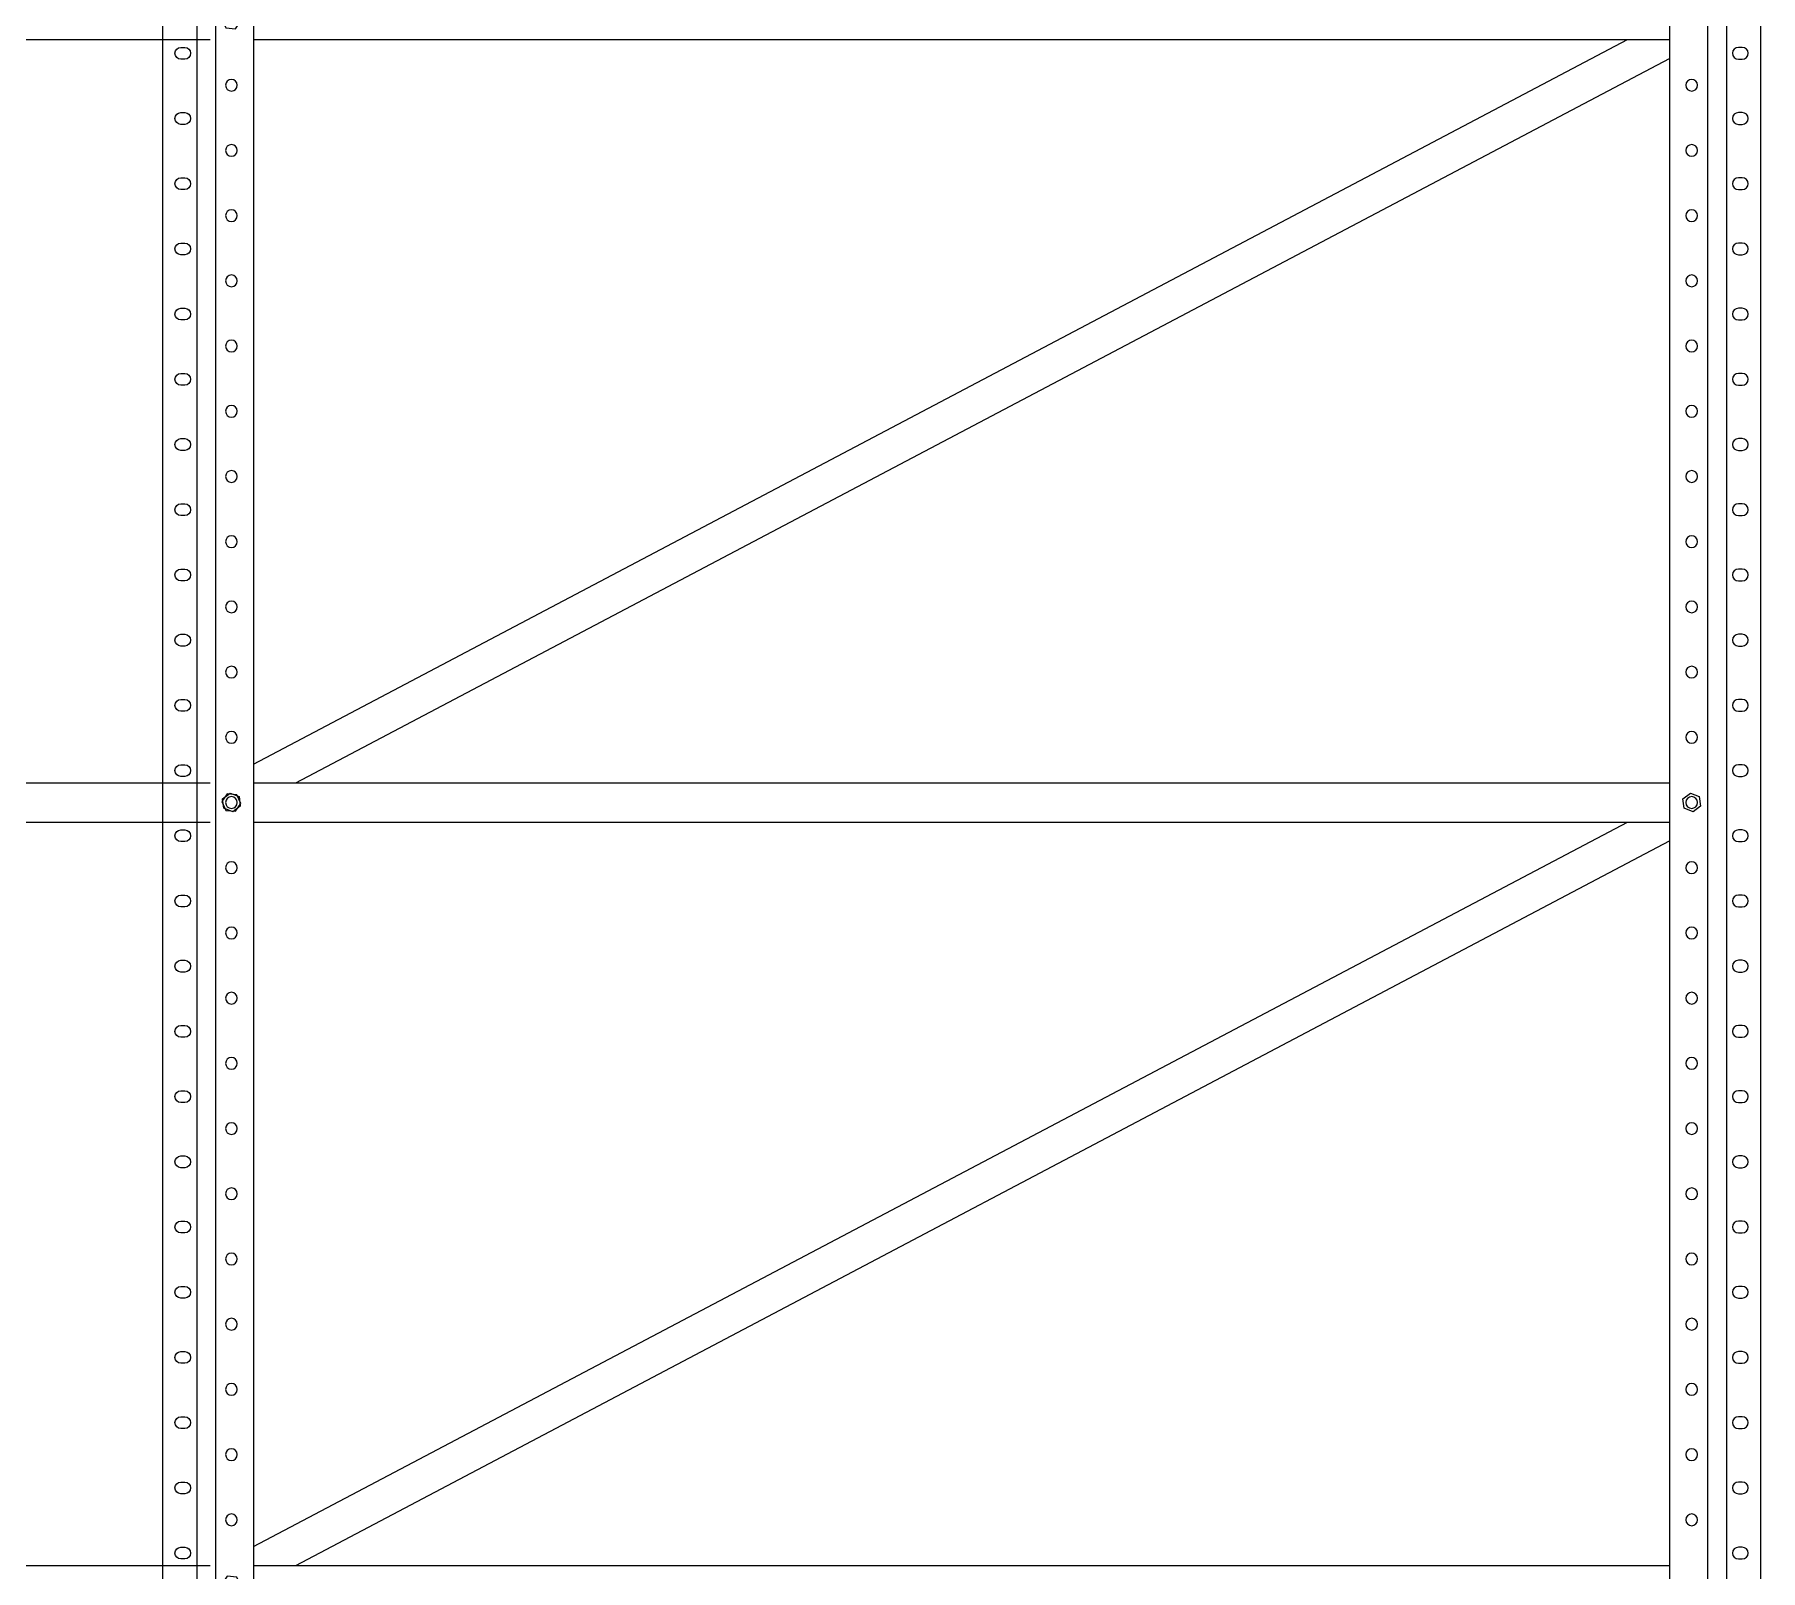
# Model space of a CAD drawing. Header units: millimetres. Extents: x 223 to 55669, y 510 to 13629.
# Drawn here: x 2300 to 3624, y 1142 to 2320 of the extents above; entities that cross this region are included whole.
import ezdxf

# ---------------------------------------------------------------- set-up
doc = ezdxf.new("R2010")
doc.units = ezdxf.units.MM
doc.linetypes.add('LIN0', pattern=[0])
doc.layers.add('MONTANTE', color=170, linetype='LIN0', lineweight=25)

# ---------------------------------------------------------------- blocks, each defined once
blk = doc.blocks.new('*U66')
at = {"layer": 'MONTANTE'}
for p, q in [((-1277.6, 10954.8), (-1277.6, 64.7)), ((-1251.5, 10954.8), (-1251.5, 64.7)), ((-1237.1, 10954.8), (-1237.1, 4.8)), ((-1207.9, 10954.8), (-1207.9, 4.8)), ((-122.4, 10954.8), (-122.4, 4.8)), ((-93.2, 10954.8), (-93.2, 4.8)), ((-78.8, 10954.8), (-78.8, 64.7)), ((-52.6, 10954.8), (-52.6, 64.7)), ((-122.4, 1289.7), (-1207.9, 1289.7)), ((-122.4, 734.2), (-1175.6, 1289.7)), ((-154.7, 719.7), (-1207.9, 1275.3)), ((-122.4, 719.7), (-1207.9, 719.7)), ((-122.4, 689.7), (-1207.9, 689.7)), ((-122.4, 134.2), (-1175.6, 689.7)), ((-154.7, 119.7), (-1207.9, 675.3)), ((-122.4, 119.7), (-1207.9, 119.7))]:
    blk.add_line(p, q, dxfattribs=at)
for points in [[(-1260.7, 1274.7), (-1263.7, 1274.7, -1), (-1263.7, 1283.7), (-1260.7, 1283.7, -1)], [(-69.6, 1274.7), (-66.6, 1274.7, 1), (-66.6, 1283.7), (-69.6, 1283.7, 1)], [(-1260.7, 1224.7), (-1263.7, 1224.7, -1), (-1263.7, 1233.7), (-1260.7, 1233.7, -1)], [(-69.6, 1224.7), (-66.6, 1224.7, 1), (-66.6, 1233.7), (-69.6, 1233.7, 1)], [(-1260.7, 1174.7), (-1263.7, 1174.7, -1), (-1263.7, 1183.7), (-1260.7, 1183.7, -1)], [(-69.6, 1174.7), (-66.6, 1174.7, 1), (-66.6, 1183.7), (-69.6, 1183.7, 1)], [(-1260.7, 1124.7), (-1263.7, 1124.7, -1), (-1263.7, 1133.7), (-1260.7, 1133.7, -1)], [(-69.6, 1124.7), (-66.6, 1124.7, 1), (-66.6, 1133.7), (-69.6, 1133.7, 1)], [(-1260.7, 1074.7), (-1263.7, 1074.7, -1), (-1263.7, 1083.7), (-1260.7, 1083.7, -1)], [(-69.6, 1074.7), (-66.6, 1074.7, 1), (-66.6, 1083.7), (-69.6, 1083.7, 1)], [(-1260.7, 1024.7), (-1263.7, 1024.7, -1), (-1263.7, 1033.7), (-1260.7, 1033.7, -1)], [(-69.6, 1024.7), (-66.6, 1024.7, 1), (-66.6, 1033.7), (-69.6, 1033.7, 1)], [(-1260.7, 974.7), (-1263.7, 974.7, -1), (-1263.7, 983.7), (-1260.7, 983.7, -1)], [(-69.6, 974.7), (-66.6, 974.7, 1), (-66.6, 983.7), (-69.6, 983.7, 1)], [(-1260.7, 924.7), (-1263.7, 924.7, -1), (-1263.7, 933.7), (-1260.7, 933.7, -1)], [(-69.6, 924.7), (-66.6, 924.7, 1), (-66.6, 933.7), (-69.6, 933.7, 1)], [(-1260.7, 874.7), (-1263.7, 874.7, -1), (-1263.7, 883.7), (-1260.7, 883.7, -1)], [(-69.6, 874.7), (-66.6, 874.7, 1), (-66.6, 883.7), (-69.6, 883.7, 1)], [(-1260.7, 824.7), (-1263.7, 824.7, -1), (-1263.7, 833.7), (-1260.7, 833.7, -1)], [(-69.6, 824.7), (-66.6, 824.7, 1), (-66.6, 833.7), (-69.6, 833.7, 1)], [(-1260.7, 774.7), (-1263.7, 774.7, -1), (-1263.7, 783.7), (-1260.7, 783.7, -1)], [(-69.6, 774.7), (-66.6, 774.7, 1), (-66.6, 783.7), (-69.6, 783.7, 1)], [(-1260.7, 724.7), (-1263.7, 724.7, -1), (-1263.7, 733.7), (-1260.7, 733.7, -1)], [(-69.6, 724.7), (-66.6, 724.7, 1), (-66.6, 733.7), (-69.6, 733.7, 1)], [(-1260.7, 674.7), (-1263.7, 674.7, -1), (-1263.7, 683.7), (-1260.7, 683.7, -1)], [(-69.6, 674.7), (-66.6, 674.7, 1), (-66.6, 683.7), (-69.6, 683.7, 1)], [(-1260.7, 624.7), (-1263.7, 624.7, -1), (-1263.7, 633.7), (-1260.7, 633.7, -1)], [(-69.6, 624.7), (-66.6, 624.7, 1), (-66.6, 633.7), (-69.6, 633.7, 1)], [(-1260.7, 574.7), (-1263.7, 574.7, -1), (-1263.7, 583.7), (-1260.7, 583.7, -1)], [(-69.6, 574.7), (-66.6, 574.7, 1), (-66.6, 583.7), (-69.6, 583.7, 1)], [(-1260.7, 524.7), (-1263.7, 524.7, -1), (-1263.7, 533.7), (-1260.7, 533.7, -1)], [(-69.6, 524.7), (-66.6, 524.7, 1), (-66.6, 533.7), (-69.6, 533.7, 1)], [(-1260.7, 474.7), (-1263.7, 474.7, -1), (-1263.7, 483.7), (-1260.7, 483.7, -1)], [(-69.6, 474.7), (-66.6, 474.7, 1), (-66.6, 483.7), (-69.6, 483.7, 1)], [(-1260.7, 424.7), (-1263.7, 424.7, -1), (-1263.7, 433.7), (-1260.7, 433.7, -1)], [(-69.6, 424.7), (-66.6, 424.7, 1), (-66.6, 433.7), (-69.6, 433.7, 1)], [(-1260.7, 374.7), (-1263.7, 374.7, -1), (-1263.7, 383.7), (-1260.7, 383.7, -1)], [(-69.6, 374.7), (-66.6, 374.7, 1), (-66.6, 383.7), (-69.6, 383.7, 1)], [(-1260.7, 324.7), (-1263.7, 324.7, -1), (-1263.7, 333.7), (-1260.7, 333.7, -1)], [(-69.6, 324.7), (-66.6, 324.7, 1), (-66.6, 333.7), (-69.6, 333.7, 1)], [(-1260.7, 274.7), (-1263.7, 274.7, -1), (-1263.7, 283.7), (-1260.7, 283.7, -1)], [(-69.6, 274.7), (-66.6, 274.7, 1), (-66.6, 283.7), (-69.6, 283.7, 1)], [(-1260.7, 224.7), (-1263.7, 224.7, -1), (-1263.7, 233.7), (-1260.7, 233.7, -1)], [(-69.6, 224.7), (-66.6, 224.7, 1), (-66.6, 233.7), (-69.6, 233.7, 1)], [(-1260.7, 174.7), (-1263.7, 174.7, -1), (-1263.7, 183.7), (-1260.7, 183.7, -1)], [(-69.6, 174.7), (-66.6, 174.7, 1), (-66.6, 183.7), (-69.6, 183.7, 1)], [(-1260.7, 124.7), (-1263.7, 124.7, -1), (-1263.7, 133.7), (-1260.7, 133.7, -1)], [(-69.6, 124.7), (-66.6, 124.7, 1), (-66.6, 133.7), (-69.6, 133.7, 1)]]:
    blk.add_lwpolyline(points, format="xyb", close=True, dxfattribs=at)
for points in [[(-1223.9, 712), (-1230.7, 709.2), (-1231.7, 702), (-1225.9, 697.5), (-1219.1, 700.3), (-1218.1, 707.5), (-1223.9, 712)], [(-104.4, 712), (-111.2, 709.2), (-112.2, 702), (-106.4, 697.5), (-99.6, 700.3), (-98.6, 707.5), (-104.4, 712)]]:
    blk.add_lwpolyline(points, dxfattribs=at)
for centre in [(-1224.9, 1254.7), (-105.4, 1254.7), (-1224.9, 1204.7), (-105.4, 1204.7), (-1224.9, 1154.7), (-105.4, 1154.7), (-1224.9, 1104.7), (-105.4, 1104.7), (-1224.9, 1054.7), (-105.4, 1054.7), (-1224.9, 1004.7), (-105.4, 1004.7), (-1224.9, 954.7), (-105.4, 954.7), (-1224.9, 904.7), (-105.4, 904.7), (-1224.9, 854.7), (-105.4, 854.7), (-1224.9, 804.7), (-105.4, 804.7), (-1224.9, 754.7), (-105.4, 754.7), (-1224.9, 704.7), (-105.4, 704.7), (-1224.9, 654.7), (-105.4, 654.7), (-1224.9, 604.7), (-105.4, 604.7), (-1224.9, 554.7), (-105.4, 554.7), (-1224.9, 504.7), (-105.4, 504.7), (-1224.9, 454.7), (-105.4, 454.7), (-1224.9, 404.7), (-105.4, 404.7), (-1224.9, 354.7), (-105.4, 354.7), (-1224.9, 304.7), (-105.4, 304.7), (-1224.9, 254.7), (-105.4, 254.7), (-1224.9, 204.7), (-105.4, 204.7), (-1224.9, 154.7), (-105.4, 154.7)]:
    blk.add_circle(centre, 4.5, dxfattribs=at)
blk = doc.blocks.new('*U356')
blk.add_blockref('*U66', (145, -6477.375))
blk = doc.blocks.new('*U355')
at = {"color": 0, "linetype": 'ByBlock', "lineweight": -2, "transparency": 16777216}
blk.add_blockref('*U356', (0, 0), dxfattribs=at)
blk = doc.blocks.new('Bloco Suporte Travessa Hor.')
at = {"layer": 'MONTANTE', "color": 0}
for p, q in [((-22.1, 25), (19.9, 25)), ((-22.1, -75), (-22.1, 25)), ((15.6, 25), (15.6, -75)), ((19.9, 25), (19.9, -75)), ((19.9, -75), (-22.1, -75))]:
    blk.add_line(p, q, dxfattribs=at)
at = {"layer": 'MONTANTE', "color": 0, "linetype": 'Continuous', "lineweight": 25}
for p, q in [((5, 4), (0, 4)), ((0, -4), (5, -4)), ((5, -46), (0, -46)), ((0, -54), (5, -54))]:
    blk.add_line(p, q, dxfattribs=at)
for centre, start, end in [((0, 0), 90, 270), ((5, 0), 270, 90), ((0, -50), 90, 270), ((5, -50), 270, 90)]:
    blk.add_arc(centre, 4, start, end, dxfattribs=at)
blk = doc.blocks.new('*U180')
at = {"layer": 'MONTANTE'}
for p, q in [((-22.1, -10), (-1246, -10)), ((-22.1, -10), (-1246, -10)), ((-22.1, -40), (-1246, -40)), ((-22.1, -40), (-1246, -40))]:
    blk.add_line(p, q, dxfattribs=at)
blk.add_lwpolyline([(-1259, -31.7), (-1254.8, -25.7), (-1257.9, -19), (-1265.2, -18.3), (-1269.4, -24.3), (-1266.3, -31)], close=True, dxfattribs=at)
blk.add_blockref('Bloco Suporte Travessa Hor.', (0, 0), dxfattribs=at)
blk.add_blockref('Bloco Suporte Travessa Hor.', (0, 0), dxfattribs=at)
blk = doc.blocks.new('*U362')
at = {"rotation": 180}
blk.add_blockref('*U180', (-624.8, -25), dxfattribs=at)
blk = doc.blocks.new('*U361')
at = {"color": 0, "linetype": 'ByBlock', "lineweight": -2, "transparency": 16777216}
for p in [(0, 1200), (0, 600), (0, 0)]:
    blk.add_blockref('*U362', p, dxfattribs=at)

msp = doc.modelspace()

# ---------------------------------------------------------------- block references
at = {"xscale": -1}
msp.add_blockref('*U355', (2491, 7503.4), dxfattribs=at)
msp.add_blockref('*U361', (1814, 1130.7))

doc.saveas('drawing.dxf')
